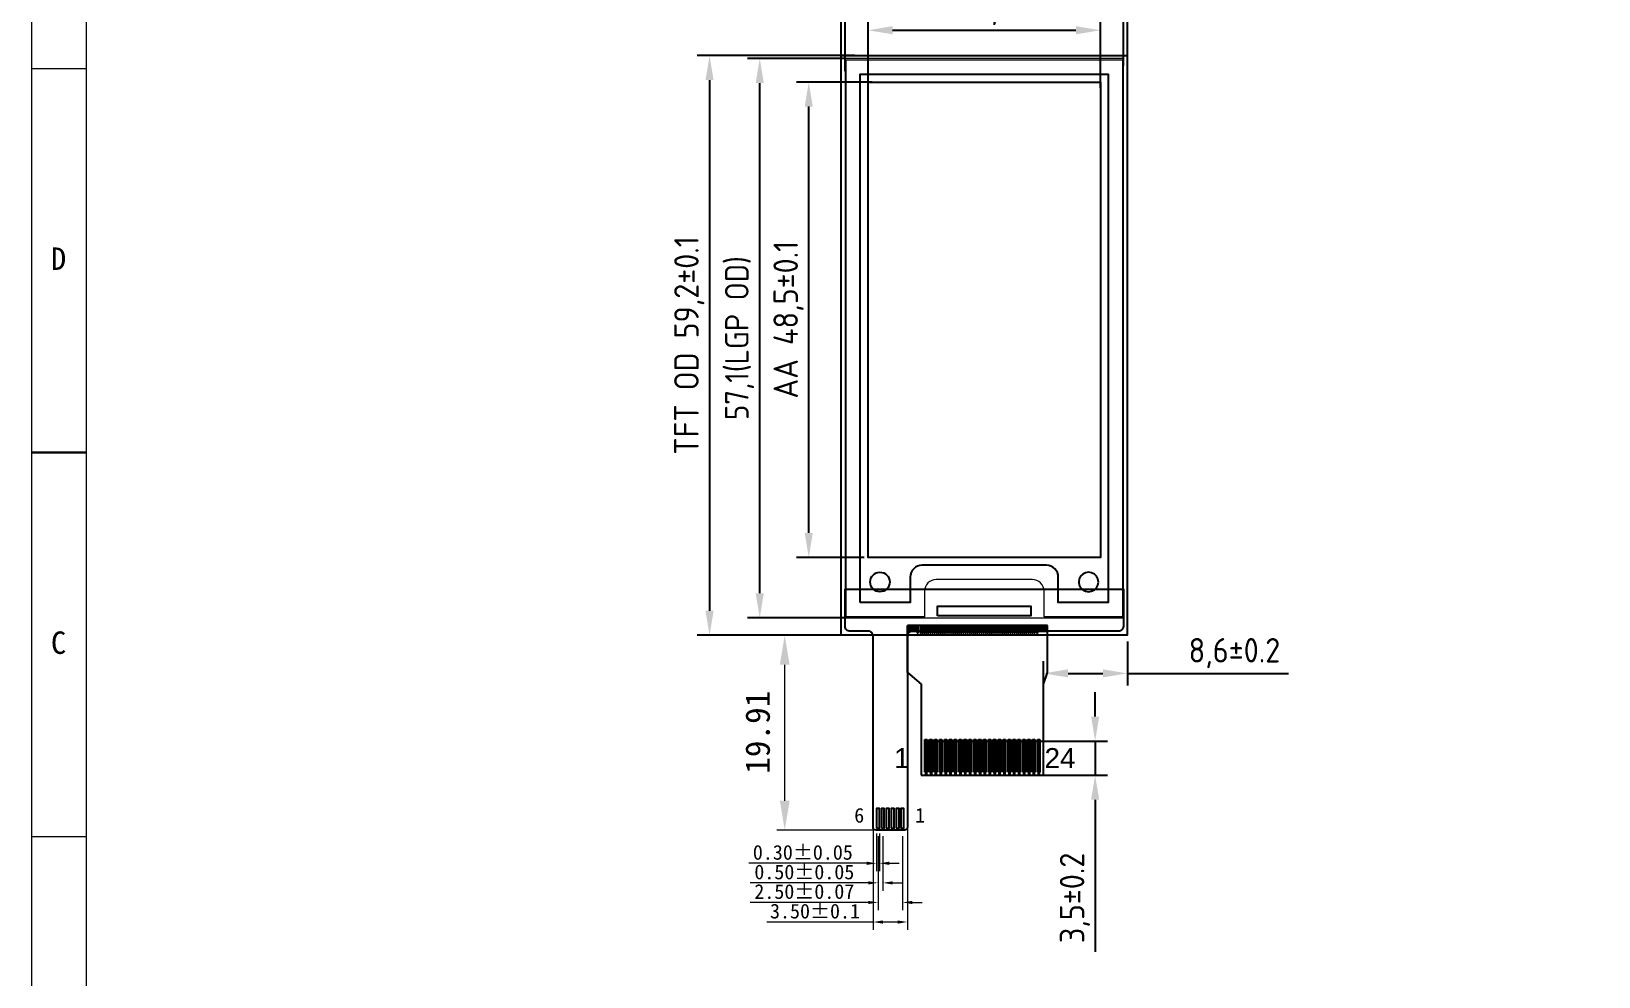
# Model space of a CAD drawing. Header units: millimetres. Extents: x 245 to 11675, y -5237 to 598.
# Drawn here: x 11342.1 to 11502.1, y -5172.5 to -5075.9 of the extents above; entities that cross this region are included whole.
import ezdxf
from ezdxf.enums import TextEntityAlignment as Align

# ---------------------------------------------------------------- set-up
doc = ezdxf.new("R2010")
doc.units = ezdxf.units.MM
doc.linetypes.add('DASHED', pattern=[4.7625, 3.175, -1.5875])
for name, color, linetype in [('DIM', 7, 'Continuous'), ('EPL', 6, 'Continuous'), ('FPC', 5, 'Continuous'), ('PS膜', 3, 'Continuous'), ('TFT', 7, 'Continuous'), ('标注', 4, 'Continuous')]:
    doc.layers.add(name, color=color, linetype=linetype)
doc.layers.add('LG', color=4, linetype='Continuous', lineweight=5)
doc.layers.add('Sundenal', color=4, linetype='Continuous', lineweight=20)
doc.styles.get("Standard").update_dxf_attribs({"font": 'isocp2.shx', "bigfont": 'extfont2.shx'})
doc.styles.add('STYLE1', font='arial.ttf')
doc.styles.add('宋体', font='')
doc.styles.get('宋体').set_extended_font_data('SimSun')
doc.dimstyles.new('ISO-25', dxfattribs={"dimtxt": 2.5, "dimasz": 2.5, "dimexe": 1.25, "dimexo": 0.625, "dimtad": 1, "dimdec": 1, "dimtxsty": 'Standard', "dimcen": 2.5, "dimadec": 0, "dimazin": 0, "dimtfac": 1, "dimtdec": 1, "dimtmove": 0, "dimatfit": 3, "dimfxl": 1, "dimarcsym": 0})
doc.dimstyles.new('Sundenal$0', dxfattribs={"dimtxt": 6, "dimasz": 3, "dimexe": 0.8, "dimexo": 0.8, "dimgap": 0.2, "dimtad": 1, "dimzin": 1, "dimdsep": 46, "dimtxsty": '宋体', "dimcen": 2.5, "dimadec": 0, "dimazin": 0, "dimtfac": 1, "dimtofl": 0, "dimtmove": 0, "dimatfit": 3, "dimfxl": 0.8, "dimtolj": 1, "dimlwd": 13, "dimlwe": 13, "dimarcsym": 0})

# ---------------------------------------------------------------- blocks, each defined once
blk = doc.blocks.new('sundenal')
at = {"layer": 'Sundenal', "color": 4, "lineweight": 30}
blk.add_line((-1122.21, 402.83), (-1141.39, 402.83), dxfattribs=at)
at = {"layer": 'Sundenal', "color": 4}
blk.add_lwpolyline([(-1141.39, 0), (0, 0), (0, 805.66), (-1141.39, 805.66)], close=True, dxfattribs=at)
at = {"layer": 'Sundenal', "ltscale": 0.2}
blk.add_lwpolyline([(-19.18, 786.48), (-1122.21, 786.48), (-1122.21, 19.18), (-19.18, 19.18)], close=True, dxfattribs=at)
at = {"layer": 'Sundenal', "color": 4}
for points in [[(-1141.39, 537.11), (-1122.21, 537.11)], [(-1141.39, 268.55), (-1122.21, 268.55)]]:
    blk.add_lwpolyline(points, dxfattribs=at)
at = {"layer": 'Sundenal', "color": 4, "style": '宋体'}
for s, p in [('D', (-1131.87, 470.59)), ('C', (-1131.87, 336.32))]:
    blk.add_text(s, height=7.85, dxfattribs=at).set_placement(p, align=Align.MIDDLE_CENTER)
blk = doc.blocks.new('*D4')
at = {"layer": 'Defpoints', "color": 0, "linetype": 'Continuous', "transparency": 16777216}
for p in [(11433.34, -5148.39), (11433.1, -5151.89), (11450.68, -5151.89)]:
    blk.add_point(p, dxfattribs=at)
at = {"layer": '标注', "color": 0, "linetype": 'Continuous', "lineweight": -2, "transparency": 16777216}
for p, q in [((11450.68, -5145.89), (11450.68, -5143.39)), ((11433.97, -5148.39), (11451.93, -5148.39)), ((11450.68, -5148.39), (11450.68, -5151.89)), ((11433.72, -5151.89), (11451.93, -5151.89)), ((11450.68, -5154.39), (11450.68, -5169.92))]:
    blk.add_line(p, q, dxfattribs=at)
at = {"layer": '标注', "color": 0, "linetype": 'Continuous', "transparency": 16777216}
for points in [[(11450.27, -5145.89), (11451.1, -5145.89), (11450.68, -5148.39)], [(11450.27, -5154.39), (11451.1, -5154.39), (11450.68, -5151.89)]]:
    blk.add_solid(points, dxfattribs=at)
at = {"layer": '标注', "color": 0, "linetype": 'Continuous', "transparency": 16777216, "insert": (11448.62, -5164.41), "char_height": 2.5, "attachment_point": 5, "rotation": 90}
blk.add_mtext('3,5%%P0.2', dxfattribs=at)
blk = doc.blocks.new('*D20')
at = {"layer": 'Defpoints', "color": 0, "linetype": 'Continuous', "transparency": 16777216}
for p in [(11451.22, -5075.8), (11427.51, -5082.47), (11451.22, -5082.29)]:
    blk.add_point(p, dxfattribs=at)
at = {"layer": '标注', "color": 0, "linetype": 'Continuous', "lineweight": -2, "transparency": 16777216}
for p, q in [((11427.51, -5081.85), (11427.51, -5074.55)), ((11451.22, -5081.66), (11451.22, -5074.55)), ((11430.01, -5075.8), (11448.72, -5075.8))]:
    blk.add_line(p, q, dxfattribs=at)
at = {"layer": '标注', "color": 0, "linetype": 'Continuous', "transparency": 16777216}
for points in [[(11430.01, -5075.38), (11430.01, -5076.21), (11427.51, -5075.8)], [(11448.72, -5075.38), (11448.72, -5076.21), (11451.22, -5075.8)]]:
    blk.add_solid(points, dxfattribs=at)
at = {"layer": '标注', "color": 0, "linetype": 'Continuous', "transparency": 16777216, "insert": (11439.37, -5073.73), "char_height": 2.5, "attachment_point": 5}
blk.add_mtext('AA 23,7%%P0.1', dxfattribs=at)
blk = doc.blocks.new('*D21')
at = {"layer": 'Defpoints', "color": 0, "linetype": 'Continuous', "transparency": 16777216}
for p in [(11453.97, -5066.05), (11424.77, -5079.44), (11453.97, -5079.27)]:
    blk.add_point(p, dxfattribs=at)
at = {"layer": '标注', "color": 0, "linetype": 'Continuous', "lineweight": -2, "transparency": 16777216}
for p, q in [((11424.77, -5078.81), (11424.77, -5064.8)), ((11427.27, -5066.05), (11451.47, -5066.05)), ((11453.97, -5078.64), (11453.97, -5064.8))]:
    blk.add_line(p, q, dxfattribs=at)
at = {"layer": '标注', "color": 0, "linetype": 'Continuous', "transparency": 16777216}
for points in [[(11427.27, -5065.63), (11427.27, -5066.47), (11424.77, -5066.05)], [(11451.47, -5065.63), (11451.47, -5066.47), (11453.97, -5066.05)]]:
    blk.add_solid(points, dxfattribs=at)
at = {"layer": '标注', "color": 0, "linetype": 'Continuous', "transparency": 16777216, "insert": (11439.37, -5063.98), "char_height": 2.5, "attachment_point": 5}
blk.add_mtext('TFT OD 29,2%%P0.1', dxfattribs=at)
blk = doc.blocks.new('*D22')
at = {"layer": 'Defpoints', "color": 0, "linetype": 'Continuous', "transparency": 16777216}
for p in [(11421.45, -5081.09), (11428.56, -5081.09), (11427.73, -5129.64)]:
    blk.add_point(p, dxfattribs=at)
at = {"layer": '标注', "color": 0, "linetype": 'Continuous', "lineweight": -2, "transparency": 16777216}
for p, q in [((11427.93, -5081.09), (11420.2, -5081.09)), ((11421.45, -5127.14), (11421.45, -5083.59)), ((11427.11, -5129.64), (11420.2, -5129.64))]:
    blk.add_line(p, q, dxfattribs=at)
at = {"layer": '标注', "color": 0, "linetype": 'Continuous', "transparency": 16777216}
for points in [[(11421.04, -5083.59), (11421.87, -5083.59), (11421.45, -5081.09)], [(11421.04, -5127.14), (11421.87, -5127.14), (11421.45, -5129.64)]]:
    blk.add_solid(points, dxfattribs=at)
at = {"layer": '标注', "color": 0, "linetype": 'Continuous', "transparency": 16777216, "insert": (11419.39, -5105.36), "char_height": 2.5, "attachment_point": 5, "rotation": 90}
blk.add_mtext('AA 48,5%%P0.1', dxfattribs=at)
blk = doc.blocks.new('*D23')
at = {"layer": 'Defpoints', "color": 0, "linetype": 'Continuous', "transparency": 16777216}
for p in [(11426.77, -5078.39), (11411.33, -5137.59), (11427.5, -5137.59)]:
    blk.add_point(p, dxfattribs=at)
at = {"layer": '标注', "color": 0, "linetype": 'Continuous', "lineweight": -2, "transparency": 16777216}
for p, q in [((11426.14, -5078.39), (11410.08, -5078.39)), ((11411.33, -5080.89), (11411.33, -5135.09)), ((11426.87, -5137.59), (11410.08, -5137.59))]:
    blk.add_line(p, q, dxfattribs=at)
at = {"layer": '标注', "color": 0, "linetype": 'Continuous', "transparency": 16777216}
for points in [[(11410.91, -5080.89), (11411.74, -5080.89), (11411.33, -5078.39)], [(11410.91, -5135.09), (11411.74, -5135.09), (11411.33, -5137.59)]]:
    blk.add_solid(points, dxfattribs=at)
at = {"layer": '标注', "color": 0, "linetype": 'Continuous', "transparency": 16777216, "insert": (11409.26, -5107.99), "char_height": 2.5, "attachment_point": 5, "rotation": 90}
blk.add_mtext('TFT OD 59,2%%P0.1', dxfattribs=at)
blk = doc.blocks.new('*D24')
at = {"layer": 'Defpoints', "color": 0, "linetype": 'Continuous', "transparency": 16777216}
for p in [(11453.97, -5137.59), (11453.97, -5141.48), (11445.42, -5145.95)]:
    blk.add_point(p, dxfattribs=at)
at = {"layer": '标注', "color": 0, "linetype": 'Continuous', "lineweight": -2, "transparency": 16777216}
for p, q in [((11453.97, -5138.21), (11453.97, -5142.73)), ((11445.42, -5145.32), (11445.42, -5140.23)), ((11447.92, -5141.48), (11451.47, -5141.48)), ((11453.97, -5141.48), (11470.42, -5141.48))]:
    blk.add_line(p, q, dxfattribs=at)
at = {"layer": '标注', "color": 0, "linetype": 'Continuous', "transparency": 16777216}
for points in [[(11447.92, -5141.06), (11447.92, -5141.89), (11445.42, -5141.48)], [(11451.47, -5141.06), (11451.47, -5141.89), (11453.97, -5141.48)]]:
    blk.add_solid(points, dxfattribs=at)
at = {"layer": '标注', "color": 0, "linetype": 'Continuous', "transparency": 16777216, "insert": (11464.9, -5139.41), "char_height": 2.5, "attachment_point": 5}
blk.add_mtext('8,6%%p0.2', dxfattribs=at)
blk = doc.blocks.new('*D7')
at = {"layer": 'Defpoints', "color": 0, "transparency": 16777216}
for p in [(11428.02, -5156.06), (11431.52, -5156.06), (11428.02, -5166.87)]:
    blk.add_point(p, dxfattribs=at)
at = {"layer": 'DIM', "color": 0, "lineweight": 13, "transparency": 16777216}
for p, q in [((11428.02, -5156.86), (11428.02, -5167.67)), ((11431.52, -5156.86), (11431.52, -5167.67))]:
    blk.add_line(p, q, dxfattribs=at)
at = {"layer": 'DIM', "color": 0, "lineweight": 18, "transparency": 16777216}
for p, q in [((11428.02, -5166.87), (11417.16, -5166.87)), ((11430.52, -5166.87), (11429.02, -5166.87))]:
    blk.add_line(p, q, dxfattribs=at)
at = {"layer": 'DIM', "color": 0, "transparency": 16777216}
for points in [[(11429.02, -5166.71), (11429.02, -5167.04), (11428.02, -5166.87)], [(11430.52, -5166.71), (11430.52, -5167.04), (11431.52, -5166.87)]]:
    blk.add_solid(points, dxfattribs=at)
at = {"layer": 'DIM', "color": 0, "lineweight": 30, "transparency": 16777216, "insert": (11422.09, -5165.77), "char_height": 1.5, "attachment_point": 5, "style": '宋体'}
blk.add_mtext('\\A1;3.50±0.1', dxfattribs=at)
blk = doc.blocks.new('*D8')
at = {"layer": 'Defpoints', "color": 0, "transparency": 16777216}
for p in [(11428.52, -5157.29), (11431.02, -5157.29), (11428.52, -5164.87)]:
    blk.add_point(p, dxfattribs=at)
at = {"layer": 'DIM', "color": 0, "lineweight": 13, "transparency": 16777216}
for p, q in [((11428.52, -5158.09), (11428.52, -5165.67)), ((11431.02, -5158.09), (11431.02, -5165.67))]:
    blk.add_line(p, q, dxfattribs=at)
at = {"layer": 'DIM', "color": 0, "lineweight": 18, "transparency": 16777216}
for p, q in [((11427.52, -5164.87), (11415.48, -5164.87)), ((11432.02, -5164.87), (11433.02, -5164.87))]:
    blk.add_line(p, q, dxfattribs=at)
at = {"layer": 'DIM', "color": 0, "transparency": 16777216}
for points in [[(11427.52, -5164.71), (11427.52, -5165.04), (11428.52, -5164.87)], [(11432.02, -5164.71), (11432.02, -5165.04), (11431.02, -5164.87)]]:
    blk.add_solid(points, dxfattribs=at)
at = {"layer": 'DIM', "color": 0, "lineweight": 30, "transparency": 16777216, "insert": (11421, -5163.77), "char_height": 1.5, "attachment_point": 5, "style": '宋体'}
blk.add_mtext('\\A1;2.50±0.07', dxfattribs=at)
blk = doc.blocks.new('*D9')
at = {"layer": 'Defpoints', "color": 0, "transparency": 16777216}
for p in [(11428.52, -5157.29), (11429.02, -5157.29), (11428.52, -5162.87)]:
    blk.add_point(p, dxfattribs=at)
at = {"layer": 'DIM', "color": 0, "lineweight": 13, "transparency": 16777216}
for p, q in [((11428.52, -5158.09), (11428.52, -5163.67)), ((11429.02, -5158.09), (11429.02, -5163.67))]:
    blk.add_line(p, q, dxfattribs=at)
at = {"layer": 'DIM', "color": 0, "lineweight": 18, "transparency": 16777216}
for p, q in [((11427.52, -5162.87), (11415.48, -5162.87)), ((11430.02, -5162.87), (11431.02, -5162.87))]:
    blk.add_line(p, q, dxfattribs=at)
at = {"layer": 'DIM', "color": 0, "transparency": 16777216}
for points in [[(11427.52, -5162.71), (11427.52, -5163.04), (11428.52, -5162.87)], [(11430.02, -5162.71), (11430.02, -5163.04), (11429.02, -5162.87)]]:
    blk.add_solid(points, dxfattribs=at)
at = {"layer": 'DIM', "color": 0, "lineweight": 30, "transparency": 16777216, "insert": (11421, -5161.77), "char_height": 1.5, "attachment_point": 5, "style": '宋体'}
blk.add_mtext('\\A1;0.50±0.05', dxfattribs=at)
blk = doc.blocks.new('*D10')
at = {"layer": 'Defpoints', "color": 0, "transparency": 16777216}
for p in [(11428.37, -5157.04), (11428.67, -5157.04), (11428.37, -5160.87)]:
    blk.add_point(p, dxfattribs=at)
at = {"layer": 'DIM', "color": 0, "lineweight": 13, "transparency": 16777216}
for p, q in [((11428.37, -5157.84), (11428.37, -5161.67)), ((11428.67, -5157.84), (11428.67, -5161.67))]:
    blk.add_line(p, q, dxfattribs=at)
at = {"layer": 'DIM', "color": 0, "lineweight": 18, "transparency": 16777216}
for p, q in [((11427.37, -5160.87), (11415.33, -5160.87)), ((11429.67, -5160.87), (11430.67, -5160.87))]:
    blk.add_line(p, q, dxfattribs=at)
at = {"layer": 'DIM', "color": 0, "transparency": 16777216}
for points in [[(11427.37, -5160.71), (11427.37, -5161.04), (11428.37, -5160.87)], [(11429.67, -5160.71), (11429.67, -5161.04), (11428.67, -5160.87)]]:
    blk.add_solid(points, dxfattribs=at)
at = {"layer": 'DIM', "color": 0, "lineweight": 30, "transparency": 16777216, "insert": (11420.85, -5159.77), "char_height": 1.5, "attachment_point": 5, "style": '宋体'}
blk.add_mtext('\\A1;0.30±0.05', dxfattribs=at)
blk = doc.blocks.new('*D11')
at = {"layer": 'Defpoints', "color": 0, "transparency": 16777216}
for p in [(11419, -5137.59), (11428.01, -5137.59), (11429.77, -5157.49)]:
    blk.add_point(p, dxfattribs=at)
at = {"layer": 'DIM', "color": 0, "lineweight": 13, "transparency": 16777216}
for p, q in [((11427.21, -5137.59), (11418.2, -5137.59)), ((11419, -5154.49), (11419, -5140.59)), ((11428.97, -5157.49), (11418.2, -5157.49))]:
    blk.add_line(p, q, dxfattribs=at)
at = {"layer": 'DIM', "color": 0, "transparency": 16777216}
for points in [[(11418.5, -5140.59), (11419.5, -5140.59), (11419, -5137.59)], [(11418.5, -5154.49), (11419.5, -5154.49), (11419, -5157.49)]]:
    blk.add_solid(points, dxfattribs=at)
at = {"layer": 'DIM', "color": 0, "lineweight": 30, "transparency": 16777216, "insert": (11416.25, -5147.49), "char_height": 2.5, "attachment_point": 5, "rotation": 90, "style": '宋体'}
blk.add_mtext('\\A1;19.91', dxfattribs=at)
blk = doc.blocks.new('*D12')
at = {"layer": 'Defpoints', "color": 0, "transparency": 16777216}
for p in [(11453.56, -5070.66), (11453.56, -5080.05), (11425.16, -5080.6)]:
    blk.add_point(p, dxfattribs=at)
at = {"layer": 'DIM', "color": 0, "lineweight": -2, "transparency": 16777216}
for p, q in [((11425.16, -5079.98), (11425.16, -5067.66)), ((11453.56, -5079.42), (11453.56, -5067.66)), ((11427.66, -5070.66), (11451.06, -5070.66))]:
    blk.add_line(p, q, dxfattribs=at)
at = {"layer": 'DIM', "color": 0, "transparency": 16777216}
for points in [[(11427.66, -5070.24), (11427.66, -5071.08), (11425.16, -5070.66)], [(11451.06, -5070.24), (11451.06, -5071.08), (11453.56, -5070.66)]]:
    blk.add_solid(points, dxfattribs=at)
at = {"layer": 'DIM', "color": 0, "lineweight": 15, "transparency": 16777216, "insert": (11439.36, -5068.59), "char_height": 4, "attachment_point": 5}
blk.add_mtext('{\\H0.6x;28,4(LGP OD)}', dxfattribs=at)
blk = doc.blocks.new('*D13')
at = {"layer": 'Defpoints', "color": 0, "transparency": 16777216}
for p in [(11416.45, -5078.69), (11425.79, -5078.69), (11426.42, -5135.79)]:
    blk.add_point(p, dxfattribs=at)
at = {"layer": 'DIM', "color": 0, "lineweight": -2, "transparency": 16777216}
for p, q in [((11425.17, -5078.69), (11415.2, -5078.69)), ((11416.45, -5133.29), (11416.45, -5081.19)), ((11425.79, -5135.79), (11415.2, -5135.79))]:
    blk.add_line(p, q, dxfattribs=at)
at = {"layer": 'DIM', "color": 0, "transparency": 16777216}
for points in [[(11416.03, -5081.19), (11416.87, -5081.19), (11416.45, -5078.69)], [(11416.03, -5133.29), (11416.87, -5133.29), (11416.45, -5135.79)]]:
    blk.add_solid(points, dxfattribs=at)
at = {"layer": 'DIM', "color": 0, "lineweight": 15, "transparency": 16777216, "insert": (11414.39, -5107.24), "char_height": 4, "attachment_point": 5, "rotation": 90}
blk.add_mtext('{\\H0.6x;57,1(LGP OD)}', dxfattribs=at)
blk = doc.blocks.new('PFC pin')
at = {"linetype": 'DASHED', "ltscale": 5}
blk.add_hatch(color=4, dxfattribs=at).paths.add_polyline_path([(0, 0), (0, 0.8), (0.116, 0.8), (0.116, 0)])
at = {"color": 4, "linetype": 'DASHED', "ltscale": 5}
blk.add_lwpolyline([(0, 0), (0.116, 0), (0.116, 0.8), (0, 0.8)], close=True, dxfattribs=at)
blk = doc.blocks.new('FPC')
at = {"linetype": 'DASHED', "ltscale": 5}
for points in [[(-1.2, 0.583), (-1.2, 0.467), (-0.3, 0.467), (-0.3, 0.333), (-1.2, 0.333), (-1.2, 0.217), (-0.3, 0.217), (-0.3, 0), (-0.184, 0), (-0.184, 0.8), (-0.3, 0.8), (-0.3, 0.583)], [(11.9, 0.8), (11.9, 0), (12.016, 0), (12.016, 0.217), (12.916, 0.217), (12.916, 0.333), (12.016, 0.333), (12.016, 0.467), (12.916, 0.467), (12.916, 0.583), (12.016, 0.583), (12.016, 0.8)]]:
    blk.add_hatch(color=3, dxfattribs=at).paths.add_polyline_path(points)
at = {"color": 3, "linetype": 'DASHED', "ltscale": 5}
for points in [[(-0.3, 0.217), (-0.3, 0), (-0.184, 0), (-0.184, 0.8), (-0.3, 0.8), (-0.3, 0.583), (-1.2, 0.583), (-1.2, 0.467), (-0.3, 0.467), (-0.3, 0.333), (-1.2, 0.333), (-1.2, 0.217)], [(12.016, 0.583), (12.016, 0.8), (11.9, 0.8), (11.9, 0), (12.016, 0), (12.016, 0.217), (12.916, 0.217), (12.916, 0.333), (12.016, 0.333), (12.016, 0.467), (12.916, 0.467), (12.916, 0.583)]]:
    blk.add_lwpolyline(points, close=True, dxfattribs=at)
at = {"linetype": 'DASHED', "ltscale": 5}
for p in [(0, 0), (0.2, 0), (0.4, 0), (0.6, 0), (0.8, 0), (1, 0), (1.2, 0), (1.4, 0), (1.6, 0), (1.8, 0), (2, 0), (2.2, 0), (2.4, 0), (2.6, 0), (2.8, 0), (3, 0), (3.2, 0), (3.4, 0), (3.6, 0), (3.8, 0), (4, 0), (4.2, 0), (4.4, 0), (4.6, 0), (4.8, 0), (5, 0), (5.2, 0), (5.4, 0), (5.6, 0), (5.8, 0), (6, 0), (6.2, 0), (6.4, 0), (6.6, 0), (6.8, 0), (7, 0), (7.2, 0), (7.4, 0), (7.6, 0), (7.8, 0), (8, 0), (8.2, 0), (8.4, 0), (8.6, 0), (8.8, 0), (9, 0), (9.2, 0), (9.4, 0), (9.6, 0), (9.8, 0), (10, 0), (10.2, 0), (10.4, 0), (10.6, 0), (10.8, 0), (11, 0), (11.2, 0), (11.4, 0), (11.6, 0)]:
    blk.add_blockref('PFC pin', p, dxfattribs=at)

msp = doc.modelspace()

# ---------------------------------------------------------------- hatches: boundary and pattern name
at = {"layer": 'FPC'}
h = msp.add_hatch(dxfattribs=at)
h.set_pattern_fill('ANSI31', color=256, style=0)
h.set_pattern_definition([(45, (10887.92651, -4825.40724), (-0.088388348, 0.088388348), [])])
h.paths.add_polyline_path([(11433.366, -5151.556), (11433.366, -5151.756), (11433.466, -5151.756), (11433.466, -5151.556), (11433.541, -5151.556), (11433.541, -5148.226), (11433.291, -5148.226), (11433.291, -5151.556)])
h = msp.add_hatch(dxfattribs=at)
h.set_pattern_fill('ANSI31', color=256, style=0)
h.set_pattern_definition([(45, (10888.42651, -4825.40724), (-0.088388348, 0.088388348), [])])
h.paths.add_polyline_path([(11433.866, -5151.556), (11433.866, -5151.756), (11433.966, -5151.756), (11433.966, -5151.556), (11434.041, -5151.556), (11434.041, -5148.226), (11433.791, -5148.226), (11433.791, -5151.556)])
h = msp.add_hatch(dxfattribs=at)
h.set_pattern_fill('ANSI31', color=256, style=0)
h.set_pattern_definition([(45, (10888.92651, -4825.40724), (-0.088388348, 0.088388348), [])])
h.paths.add_polyline_path([(11434.366, -5151.556), (11434.366, -5151.756), (11434.466, -5151.756), (11434.466, -5151.556), (11434.541, -5151.556), (11434.541, -5148.226), (11434.291, -5148.226), (11434.291, -5151.556)])
h = msp.add_hatch(dxfattribs=at)
h.set_pattern_fill('ANSI31', color=256, style=0)
h.set_pattern_definition([(45, (10889.42651, -4825.40724), (-0.088388348, 0.088388348), [])])
h.paths.add_polyline_path([(11434.866, -5151.556), (11434.866, -5151.756), (11434.966, -5151.756), (11434.966, -5151.556), (11435.041, -5151.556), (11435.041, -5148.226), (11434.791, -5148.226), (11434.791, -5151.556)])
h = msp.add_hatch(dxfattribs=at)
h.set_pattern_fill('ANSI31', color=256, style=0)
h.set_pattern_definition([(45, (10889.92651, -4825.40724), (-0.088388348, 0.088388348), [])])
h.paths.add_polyline_path([(11435.366, -5151.556), (11435.366, -5151.756), (11435.466, -5151.756), (11435.466, -5151.556), (11435.541, -5151.556), (11435.541, -5148.226), (11435.291, -5148.226), (11435.291, -5151.556)])
h = msp.add_hatch(dxfattribs=at)
h.set_pattern_fill('ANSI31', color=256, style=0)
h.set_pattern_definition([(45, (10890.42651, -4825.40724), (-0.088388348, 0.088388348), [])])
h.paths.add_polyline_path([(11435.866, -5151.556), (11435.866, -5151.756), (11435.966, -5151.756), (11435.966, -5151.556), (11436.041, -5151.556), (11436.041, -5148.226), (11435.791, -5148.226), (11435.791, -5151.556)])
h = msp.add_hatch(dxfattribs=at)
h.set_pattern_fill('ANSI31', color=256, style=0)
h.set_pattern_definition([(45, (10890.92651, -4825.40724), (-0.088388348, 0.088388348), [])])
h.paths.add_polyline_path([(11436.366, -5151.556), (11436.366, -5151.756), (11436.466, -5151.756), (11436.466, -5151.556), (11436.541, -5151.556), (11436.541, -5148.226), (11436.291, -5148.226), (11436.291, -5151.556)])
h = msp.add_hatch(dxfattribs=at)
h.set_pattern_fill('ANSI31', color=256, style=0)
h.set_pattern_definition([(45, (10891.42651, -4825.40724), (-0.088388348, 0.088388348), [])])
h.paths.add_polyline_path([(11436.866, -5151.556), (11436.866, -5151.756), (11436.966, -5151.756), (11436.966, -5151.556), (11437.041, -5151.556), (11437.041, -5148.226), (11436.791, -5148.226), (11436.791, -5151.556)])
h = msp.add_hatch(dxfattribs=at)
h.set_pattern_fill('ANSI31', color=256, style=0)
h.set_pattern_definition([(45, (10891.92651, -4825.40724), (-0.088388348, 0.088388348), [])])
h.paths.add_polyline_path([(11437.366, -5151.556), (11437.366, -5151.756), (11437.466, -5151.756), (11437.466, -5151.556), (11437.541, -5151.556), (11437.541, -5148.226), (11437.291, -5148.226), (11437.291, -5151.556)])
h = msp.add_hatch(dxfattribs=at)
h.set_pattern_fill('ANSI31', color=256, style=0)
h.set_pattern_definition([(45, (10892.42651, -4825.40724), (-0.088388348, 0.088388348), [])])
h.paths.add_polyline_path([(11437.866, -5151.556), (11437.866, -5151.756), (11437.966, -5151.756), (11437.966, -5151.556), (11438.041, -5151.556), (11438.041, -5148.226), (11437.791, -5148.226), (11437.791, -5151.556)])
h = msp.add_hatch(dxfattribs=at)
h.set_pattern_fill('ANSI31', color=256, style=0)
h.set_pattern_definition([(45, (10892.92651, -4825.40724), (-0.088388348, 0.088388348), [])])
h.paths.add_polyline_path([(11438.366, -5151.556), (11438.366, -5151.756), (11438.466, -5151.756), (11438.466, -5151.556), (11438.541, -5151.556), (11438.541, -5148.226), (11438.291, -5148.226), (11438.291, -5151.556)])
h = msp.add_hatch(dxfattribs=at)
h.set_pattern_fill('ANSI31', color=256, style=0)
h.set_pattern_definition([(45, (10893.42651, -4825.40724), (-0.088388348, 0.088388348), [])])
h.paths.add_polyline_path([(11438.866, -5151.556), (11438.866, -5151.756), (11438.966, -5151.756), (11438.966, -5151.556), (11439.041, -5151.556), (11439.041, -5148.226), (11438.791, -5148.226), (11438.791, -5151.556)])
h = msp.add_hatch(dxfattribs=at)
h.set_pattern_fill('ANSI31', color=256, style=0)
h.set_pattern_definition([(45, (10893.92651, -4825.40724), (-0.088388348, 0.088388348), [])])
h.paths.add_polyline_path([(11439.366, -5151.556), (11439.366, -5151.756), (11439.466, -5151.756), (11439.466, -5151.556), (11439.541, -5151.556), (11439.541, -5148.226), (11439.291, -5148.226), (11439.291, -5151.556)])
h = msp.add_hatch(dxfattribs=at)
h.set_pattern_fill('ANSI31', color=256, style=0)
h.set_pattern_definition([(45, (10894.42651, -4825.40724), (-0.088388348, 0.088388348), [])])
h.paths.add_polyline_path([(11439.866, -5151.556), (11439.866, -5151.756), (11439.966, -5151.756), (11439.966, -5151.556), (11440.041, -5151.556), (11440.041, -5148.226), (11439.791, -5148.226), (11439.791, -5151.556)])
h = msp.add_hatch(dxfattribs=at)
h.set_pattern_fill('ANSI31', color=256, style=0)
h.set_pattern_definition([(45, (10894.92651, -4825.40724), (-0.088388348, 0.088388348), [])])
h.paths.add_polyline_path([(11440.366, -5151.556), (11440.366, -5151.756), (11440.466, -5151.756), (11440.466, -5151.556), (11440.541, -5151.556), (11440.541, -5148.226), (11440.291, -5148.226), (11440.291, -5151.556)])
h = msp.add_hatch(dxfattribs=at)
h.set_pattern_fill('ANSI31', color=256, style=0)
h.set_pattern_definition([(45, (10895.42651, -4825.40724), (-0.088388348, 0.088388348), [])])
h.paths.add_polyline_path([(11440.866, -5151.556), (11440.866, -5151.756), (11440.966, -5151.756), (11440.966, -5151.556), (11441.041, -5151.556), (11441.041, -5148.226), (11440.791, -5148.226), (11440.791, -5151.556)])
h = msp.add_hatch(dxfattribs=at)
h.set_pattern_fill('ANSI31', color=256, style=0)
h.set_pattern_definition([(45, (10895.92651, -4825.40724), (-0.088388348, 0.088388348), [])])
h.paths.add_polyline_path([(11441.366, -5151.556), (11441.366, -5151.756), (11441.466, -5151.756), (11441.466, -5151.556), (11441.541, -5151.556), (11441.541, -5148.226), (11441.291, -5148.226), (11441.291, -5151.556)])
h = msp.add_hatch(dxfattribs=at)
h.set_pattern_fill('ANSI31', color=256, style=0)
h.set_pattern_definition([(45, (10896.42651, -4825.40724), (-0.088388348, 0.088388348), [])])
h.paths.add_polyline_path([(11441.866, -5151.556), (11441.866, -5151.756), (11441.966, -5151.756), (11441.966, -5151.556), (11442.041, -5151.556), (11442.041, -5148.226), (11441.791, -5148.226), (11441.791, -5151.556)])
h = msp.add_hatch(dxfattribs=at)
h.set_pattern_fill('ANSI31', color=256, style=0)
h.set_pattern_definition([(45, (10896.92651, -4825.40724), (-0.088388348, 0.088388348), [])])
h.paths.add_polyline_path([(11442.366, -5151.556), (11442.366, -5151.756), (11442.466, -5151.756), (11442.466, -5151.556), (11442.541, -5151.556), (11442.541, -5148.226), (11442.291, -5148.226), (11442.291, -5151.556)])
h = msp.add_hatch(dxfattribs=at)
h.set_pattern_fill('ANSI31', color=256, style=0)
h.set_pattern_definition([(45, (10897.42651, -4825.40724), (-0.088388348, 0.088388348), [])])
h.paths.add_polyline_path([(11442.866, -5151.556), (11442.866, -5151.756), (11442.966, -5151.756), (11442.966, -5151.556), (11443.041, -5151.556), (11443.041, -5148.226), (11442.791, -5148.226), (11442.791, -5151.556)])
h = msp.add_hatch(dxfattribs=at)
h.set_pattern_fill('ANSI31', color=256, style=0)
h.set_pattern_definition([(45, (10897.92651, -4825.40724), (-0.088388348, 0.088388348), [])])
h.paths.add_polyline_path([(11443.366, -5151.556), (11443.366, -5151.756), (11443.466, -5151.756), (11443.466, -5151.556), (11443.541, -5151.556), (11443.541, -5148.226), (11443.291, -5148.226), (11443.291, -5151.556)])
h = msp.add_hatch(dxfattribs=at)
h.set_pattern_fill('ANSI31', color=256, style=0)
h.set_pattern_definition([(45, (10898.42651, -4825.40724), (-0.088388348, 0.088388348), [])])
h.paths.add_polyline_path([(11443.866, -5151.556), (11443.866, -5151.756), (11443.966, -5151.756), (11443.966, -5151.556), (11444.041, -5151.556), (11444.041, -5148.226), (11443.791, -5148.226), (11443.791, -5151.556)])
h = msp.add_hatch(dxfattribs=at)
h.set_pattern_fill('ANSI31', color=256, style=0)
h.set_pattern_definition([(45, (10898.92651, -4825.40724), (-0.088388348, 0.088388348), [])])
h.paths.add_polyline_path([(11444.366, -5151.556), (11444.366, -5151.756), (11444.466, -5151.756), (11444.466, -5151.556), (11444.541, -5151.556), (11444.541, -5148.226), (11444.291, -5148.226), (11444.291, -5151.556)])
h = msp.add_hatch(dxfattribs=at)
h.set_pattern_fill('ANSI31', color=256, style=0)
h.set_pattern_definition([(45, (10899.42651, -4825.40724), (-0.088388348, 0.088388348), [])])
h.paths.add_polyline_path([(11444.866, -5151.556), (11444.866, -5151.756), (11444.966, -5151.756), (11444.966, -5151.556), (11445.041, -5151.556), (11445.041, -5148.226), (11444.791, -5148.226), (11444.791, -5151.556)])

# ---------------------------------------------------------------- linework, layer by layer
msp.add_line((11432.216, -5137.076), (11432.216, -5137.076))
msp.add_lwpolyline([(11434.604, -5135.584), (11434.604, -5134.599), (11444.125, -5134.599), (11444.125, -5135.584), (11434.604, -5135.584)], close=True)
at = {"layer": 'EPL', "linetype": 'Continuous'}
msp.add_lwpolyline([(11426.715, -5134.237), (11426.715, -5080.284), (11452.015, -5080.284), (11452.015, -5134.237), (11446.915, -5134.237), (11446.915, -5131.635, 0.4142136), (11445.715, -5130.435), (11433.015, -5130.435, 0.4142136), (11431.815, -5131.635), (11431.815, -5134.237), (11426.715, -5134.237)], format="xyb", close=True, dxfattribs=at)
msp.add_lwpolyline([(11451.012, -5132.147), (11450.963, -5131.838), (11450.821, -5131.559), (11450.6, -5131.338), (11450.321, -5131.195), (11450.012, -5131.147), (11449.703, -5131.195), (11449.425, -5131.338), (11449.203, -5131.559), (11449.061, -5131.838), (11449.012, -5132.147), (11449.061, -5132.456), (11449.203, -5132.734), (11449.425, -5132.956), (11449.703, -5133.098), (11450.012, -5133.147), (11450.321, -5133.098), (11450.6, -5132.956), (11450.821, -5132.734), (11450.963, -5132.456), (11451.012, -5132.147)], close=True, dxfattribs=at)
msp.add_circle((11428.718, -5132.147), 1, dxfattribs=at)
at = {"layer": 'FPC'}
for p, q in [((11431.536, -5141.386), (11431.536, -5136.586)), ((11445.836, -5136.586), (11431.536, -5136.586)), ((11445.836, -5141.386), (11445.836, -5136.586)), ((11453.966, -5137.586), (11453.966, -5137.586)), ((11431.536, -5141.386), (11432.916, -5142.586)), ((11432.916, -5142.586), (11432.916, -5151.886)), ((11445.416, -5142.586), (11445.836, -5141.386)), ((11445.416, -5151.886), (11445.416, -5142.586)), ((11433.291, -5148.226), (11433.541, -5148.226)), ((11433.291, -5151.556), (11433.291, -5148.226)), ((11433.541, -5148.226), (11433.541, -5151.556)), ((11433.791, -5148.226), (11434.041, -5148.226)), ((11433.791, -5151.556), (11433.791, -5148.226)), ((11434.041, -5148.226), (11434.041, -5151.556)), ((11434.291, -5148.226), (11434.541, -5148.226)), ((11434.291, -5151.556), (11434.291, -5148.226)), ((11434.541, -5148.226), (11434.541, -5151.556)), ((11434.791, -5148.226), (11435.041, -5148.226)), ((11434.791, -5151.556), (11434.791, -5148.226)), ((11435.041, -5148.226), (11435.041, -5151.556)), ((11435.291, -5148.226), (11435.541, -5148.226)), ((11435.291, -5151.556), (11435.291, -5148.226)), ((11435.541, -5148.226), (11435.541, -5151.556)), ((11435.791, -5148.226), (11436.041, -5148.226)), ((11435.791, -5151.556), (11435.791, -5148.226)), ((11436.041, -5148.226), (11436.041, -5151.556)), ((11436.291, -5148.226), (11436.541, -5148.226)), ((11436.291, -5151.556), (11436.291, -5148.226)), ((11436.541, -5148.226), (11436.541, -5151.556)), ((11436.791, -5148.226), (11437.041, -5148.226)), ((11436.791, -5151.556), (11436.791, -5148.226)), ((11437.041, -5148.226), (11437.041, -5151.556)), ((11437.291, -5148.226), (11437.541, -5148.226)), ((11437.291, -5151.556), (11437.291, -5148.226)), ((11437.541, -5148.226), (11437.541, -5151.556)), ((11437.791, -5148.226), (11438.041, -5148.226)), ((11437.791, -5151.556), (11437.791, -5148.226)), ((11438.041, -5148.226), (11438.041, -5151.556)), ((11438.291, -5148.226), (11438.541, -5148.226)), ((11438.291, -5151.556), (11438.291, -5148.226)), ((11438.541, -5148.226), (11438.541, -5151.556)), ((11438.791, -5148.226), (11439.041, -5148.226)), ((11438.791, -5151.556), (11438.791, -5148.226)), ((11439.041, -5148.226), (11439.041, -5151.556)), ((11439.291, -5148.226), (11439.541, -5148.226)), ((11439.291, -5151.556), (11439.291, -5148.226)), ((11439.541, -5148.226), (11439.541, -5151.556)), ((11439.791, -5148.226), (11440.041, -5148.226)), ((11439.791, -5151.556), (11439.791, -5148.226)), ((11440.041, -5148.226), (11440.041, -5151.556)), ((11440.291, -5148.226), (11440.541, -5148.226)), ((11440.291, -5151.556), (11440.291, -5148.226)), ((11440.541, -5148.226), (11440.541, -5151.556)), ((11440.791, -5148.226), (11441.041, -5148.226)), ((11440.791, -5151.556), (11440.791, -5148.226)), ((11441.041, -5148.226), (11441.041, -5151.556)), ((11441.291, -5148.226), (11441.541, -5148.226)), ((11441.291, -5151.556), (11441.291, -5148.226)), ((11441.541, -5148.226), (11441.541, -5151.556)), ((11441.791, -5148.226), (11442.041, -5148.226)), ((11441.791, -5151.556), (11441.791, -5148.226)), ((11442.041, -5148.226), (11442.041, -5151.556)), ((11442.291, -5148.226), (11442.541, -5148.226)), ((11442.291, -5151.556), (11442.291, -5148.226)), ((11442.541, -5148.226), (11442.541, -5151.556)), ((11442.791, -5148.226), (11443.041, -5148.226)), ((11442.791, -5151.556), (11442.791, -5148.226)), ((11443.041, -5148.226), (11443.041, -5151.556)), ((11443.291, -5148.226), (11443.541, -5148.226)), ((11443.291, -5151.556), (11443.291, -5148.226)), ((11443.541, -5148.226), (11443.541, -5151.556)), ((11443.791, -5148.226), (11444.041, -5148.226)), ((11443.791, -5151.556), (11443.791, -5148.226)), ((11444.041, -5148.226), (11444.041, -5151.556)), ((11444.291, -5148.226), (11444.541, -5148.226)), ((11444.291, -5151.556), (11444.291, -5148.226)), ((11444.541, -5148.226), (11444.541, -5151.556)), ((11444.791, -5148.226), (11445.041, -5148.226)), ((11444.791, -5151.556), (11444.791, -5148.226)), ((11445.041, -5148.226), (11445.041, -5151.556)), ((11432.916, -5151.886), (11445.416, -5151.886)), ((11433.366, -5151.556), (11433.291, -5151.556)), ((11433.366, -5151.556), (11433.366, -5151.756)), ((11433.466, -5151.756), (11433.366, -5151.756)), ((11433.541, -5151.556), (11433.466, -5151.556)), ((11433.466, -5151.556), (11433.466, -5151.756)), ((11433.866, -5151.556), (11433.791, -5151.556)), ((11433.866, -5151.556), (11433.866, -5151.756)), ((11433.966, -5151.756), (11433.866, -5151.756)), ((11434.041, -5151.556), (11433.966, -5151.556)), ((11433.966, -5151.556), (11433.966, -5151.756)), ((11434.366, -5151.556), (11434.291, -5151.556)), ((11434.366, -5151.556), (11434.366, -5151.756)), ((11434.466, -5151.756), (11434.366, -5151.756)), ((11434.541, -5151.556), (11434.466, -5151.556)), ((11434.466, -5151.556), (11434.466, -5151.756)), ((11434.866, -5151.556), (11434.791, -5151.556)), ((11434.866, -5151.556), (11434.866, -5151.756)), ((11434.966, -5151.756), (11434.866, -5151.756)), ((11435.041, -5151.556), (11434.966, -5151.556)), ((11434.966, -5151.556), (11434.966, -5151.756)), ((11435.366, -5151.556), (11435.291, -5151.556)), ((11435.366, -5151.556), (11435.366, -5151.756)), ((11435.466, -5151.756), (11435.366, -5151.756)), ((11435.541, -5151.556), (11435.466, -5151.556)), ((11435.466, -5151.556), (11435.466, -5151.756)), ((11435.866, -5151.556), (11435.791, -5151.556)), ((11435.866, -5151.556), (11435.866, -5151.756)), ((11435.966, -5151.756), (11435.866, -5151.756)), ((11436.041, -5151.556), (11435.966, -5151.556)), ((11435.966, -5151.556), (11435.966, -5151.756)), ((11436.366, -5151.556), (11436.291, -5151.556)), ((11436.366, -5151.556), (11436.366, -5151.756)), ((11436.466, -5151.756), (11436.366, -5151.756)), ((11436.541, -5151.556), (11436.466, -5151.556)), ((11436.466, -5151.556), (11436.466, -5151.756)), ((11436.866, -5151.556), (11436.791, -5151.556)), ((11436.866, -5151.556), (11436.866, -5151.756)), ((11436.966, -5151.756), (11436.866, -5151.756)), ((11437.041, -5151.556), (11436.966, -5151.556)), ((11436.966, -5151.556), (11436.966, -5151.756)), ((11437.366, -5151.556), (11437.291, -5151.556)), ((11437.366, -5151.556), (11437.366, -5151.756)), ((11437.466, -5151.756), (11437.366, -5151.756)), ((11437.541, -5151.556), (11437.466, -5151.556)), ((11437.466, -5151.556), (11437.466, -5151.756)), ((11437.866, -5151.556), (11437.791, -5151.556)), ((11437.866, -5151.556), (11437.866, -5151.756)), ((11437.966, -5151.756), (11437.866, -5151.756)), ((11438.041, -5151.556), (11437.966, -5151.556)), ((11437.966, -5151.556), (11437.966, -5151.756)), ((11438.366, -5151.556), (11438.291, -5151.556)), ((11438.366, -5151.556), (11438.366, -5151.756)), ((11438.466, -5151.756), (11438.366, -5151.756)), ((11438.541, -5151.556), (11438.466, -5151.556)), ((11438.466, -5151.556), (11438.466, -5151.756)), ((11438.866, -5151.556), (11438.791, -5151.556)), ((11438.866, -5151.556), (11438.866, -5151.756)), ((11438.966, -5151.756), (11438.866, -5151.756)), ((11439.041, -5151.556), (11438.966, -5151.556)), ((11438.966, -5151.556), (11438.966, -5151.756)), ((11439.366, -5151.556), (11439.291, -5151.556)), ((11439.366, -5151.556), (11439.366, -5151.756)), ((11439.466, -5151.756), (11439.366, -5151.756)), ((11439.541, -5151.556), (11439.466, -5151.556)), ((11439.466, -5151.556), (11439.466, -5151.756)), ((11439.866, -5151.556), (11439.791, -5151.556)), ((11439.866, -5151.556), (11439.866, -5151.756)), ((11439.966, -5151.756), (11439.866, -5151.756)), ((11440.041, -5151.556), (11439.966, -5151.556)), ((11439.966, -5151.556), (11439.966, -5151.756)), ((11440.366, -5151.556), (11440.291, -5151.556)), ((11440.366, -5151.556), (11440.366, -5151.756)), ((11440.466, -5151.756), (11440.366, -5151.756)), ((11440.541, -5151.556), (11440.466, -5151.556)), ((11440.466, -5151.556), (11440.466, -5151.756)), ((11440.866, -5151.556), (11440.791, -5151.556)), ((11440.866, -5151.556), (11440.866, -5151.756)), ((11440.966, -5151.756), (11440.866, -5151.756)), ((11441.041, -5151.556), (11440.966, -5151.556)), ((11440.966, -5151.556), (11440.966, -5151.756)), ((11441.366, -5151.556), (11441.291, -5151.556)), ((11441.366, -5151.556), (11441.366, -5151.756)), ((11441.466, -5151.756), (11441.366, -5151.756)), ((11441.541, -5151.556), (11441.466, -5151.556)), ((11441.466, -5151.556), (11441.466, -5151.756)), ((11441.866, -5151.556), (11441.791, -5151.556)), ((11441.866, -5151.556), (11441.866, -5151.756)), ((11441.966, -5151.756), (11441.866, -5151.756)), ((11442.041, -5151.556), (11441.966, -5151.556)), ((11441.966, -5151.556), (11441.966, -5151.756)), ((11442.366, -5151.556), (11442.291, -5151.556)), ((11442.366, -5151.556), (11442.366, -5151.756)), ((11442.466, -5151.756), (11442.366, -5151.756)), ((11442.541, -5151.556), (11442.466, -5151.556)), ((11442.466, -5151.556), (11442.466, -5151.756)), ((11442.866, -5151.556), (11442.791, -5151.556)), ((11442.866, -5151.556), (11442.866, -5151.756)), ((11442.966, -5151.756), (11442.866, -5151.756)), ((11443.041, -5151.556), (11442.966, -5151.556)), ((11442.966, -5151.556), (11442.966, -5151.756)), ((11443.366, -5151.556), (11443.291, -5151.556)), ((11443.366, -5151.556), (11443.366, -5151.756)), ((11443.466, -5151.756), (11443.366, -5151.756)), ((11443.541, -5151.556), (11443.466, -5151.556)), ((11443.466, -5151.556), (11443.466, -5151.756)), ((11443.866, -5151.556), (11443.791, -5151.556)), ((11443.866, -5151.556), (11443.866, -5151.756)), ((11443.966, -5151.756), (11443.866, -5151.756)), ((11444.041, -5151.556), (11443.966, -5151.556)), ((11443.966, -5151.556), (11443.966, -5151.756)), ((11444.366, -5151.556), (11444.291, -5151.556)), ((11444.366, -5151.556), (11444.366, -5151.756)), ((11444.466, -5151.756), (11444.366, -5151.756)), ((11444.541, -5151.556), (11444.466, -5151.556)), ((11444.466, -5151.556), (11444.466, -5151.756)), ((11444.866, -5151.556), (11444.791, -5151.556)), ((11444.866, -5151.556), (11444.866, -5151.756)), ((11444.966, -5151.756), (11444.866, -5151.756)), ((11445.041, -5151.556), (11444.966, -5151.556)), ((11444.966, -5151.556), (11444.966, -5151.756))]:
    msp.add_line(p, q, dxfattribs=at)
at = {"layer": 'FPC', "color": 5, "ltscale": 0.2}
msp.add_lwpolyline([(11428.016, -5137.673, 0.4142136), (11427.516, -5137.173), (11425.665, -5137.173, -0.4142136), (11425.165, -5136.673), (11425.165, -5132.873), (11453.565, -5132.873), (11453.565, -5136.673, -0.4142136), (11453.065, -5137.173), (11432.016, -5137.173, 0.4142136), (11431.516, -5137.673), (11431.516, -5157.193, -0.4142136), (11431.216, -5157.493), (11428.316, -5157.493, -0.4142136), (11428.016, -5157.193)], format="xyb", close=True, dxfattribs=at)
at = {"layer": 'FPC', "ltscale": 0.2}
for points in [[(11428.366, -5157.293), (11428.666, -5157.293), (11428.666, -5155.293), (11428.366, -5155.293)], [(11428.866, -5157.293), (11429.166, -5157.293), (11429.166, -5155.293), (11428.866, -5155.293)], [(11429.366, -5157.293), (11429.666, -5157.293), (11429.666, -5155.293), (11429.366, -5155.293)], [(11429.866, -5157.293), (11430.166, -5157.293), (11430.166, -5155.293), (11429.866, -5155.293)], [(11430.366, -5157.293), (11430.666, -5157.293), (11430.666, -5155.293), (11430.366, -5155.293)], [(11430.866, -5157.293), (11431.166, -5157.293), (11431.166, -5155.293), (11430.866, -5155.293)]]:
    msp.add_lwpolyline(points, close=True, dxfattribs=at)
at = {"layer": 'LG', "ltscale": 0.2}
msp.add_lwpolyline([(11426.905, -5135.79), (11453.565, -5135.79), (11453.565, -5078.69), (11425.165, -5078.69), (11425.165, -5135.79)], close=True, dxfattribs=at)
at = {"layer": 'PS膜', "lineweight": 0}
msp.add_lwpolyline([(11425.265, -5135.687), (11425.265, -5078.834), (11453.465, -5078.834), (11453.465, -5135.687), (11445.465, -5135.687), (11445.465, -5133.085, 0.4142136), (11444.265, -5131.885), (11434.465, -5131.885, 0.4142136), (11433.265, -5133.085), (11433.265, -5135.687)], format="xyb", close=True, dxfattribs=at)
at = {"layer": 'TFT', "linetype": 'Continuous', "flags": 128}
msp.add_lwpolyline([(11424.766, -5078.386), (11453.966, -5078.386), (11453.966, -5137.586), (11424.766, -5137.586)], close=True, dxfattribs=at)
at = {"layer": 'TFT', "color": 1, "linetype": 'Continuous', "flags": 128}
msp.add_lwpolyline([(11424.766, -5078.386), (11453.966, -5078.386), (11453.966, -5137.586), (11424.766, -5137.586)], close=True, dxfattribs=at)
at = {"layer": 'TFT', "linetype": 'Continuous'}
msp.add_lwpolyline([(11451.217, -5081.087), (11451.217, -5129.635), (11427.515, -5129.635), (11427.515, -5081.087)], close=True, dxfattribs=at)

# ---------------------------------------------------------------- block references
at = {"linetype": 'DASHED', "ltscale": 5}
msp.add_blockref('FPC', (11432.808, -5137.386), dxfattribs=at)
at = {"layer": 'Sundenal', "xscale": 0.2920650670084797, "yscale": 0.2920650670084797, "zscale": 0.2920650670084797}
msp.add_blockref('sundenal', (11675.466, -5236.57), dxfattribs=at)

# ---------------------------------------------------------------- texts
at = {"layer": 'DIM', "lineweight": 0, "ltscale": 0.02, "style": 'STYLE1'}
for s, height, p in [('1', 2.036, (11430.164, -5151.145)), ('24', 2.0361, (11445.516, -5151.145))]:
    msp.add_text(s, height=height, dxfattribs=at).set_placement(p)
at = {"layer": 'DIM', "lineweight": 30, "char_height": 1.5, "width": 12.81814, "attachment_point": 2, "style": '宋体'}
for s, insert in [('6 ', (11426.603, -5155.222)), ('1 ', (11432.819, -5155.222))]:
    msp.add_mtext(s, dxfattribs=dict(at, insert=insert))

# ---------------------------------------------------------------- dimensions: what is measured, and where the dimension line sits
at = {"layer": 'DIM', "lineweight": 15}
dim = msp.add_linear_dim(base=(11453.565, -5070.659), p1=(11425.165, -5080.604), p2=(11453.565, -5080.05), text='{\\H0.6x;<>(LGP OD)}', dimstyle='ISO-25', override={"dimtxt": 4, "dimexe": 3}, dxfattribs=at)
dim.commit()
dim.dimension.update_dxf_attribs({"geometry": '*D12', "text_midpoint": (11439.365, -5070.659), "dimtype": 160})
dim = msp.add_linear_dim(base=(11416.45, -5078.69), p1=(11426.418, -5135.79), p2=(11425.792, -5078.69), angle=90, text='{\\H0.6x;<>(LGP OD)}', dimstyle='ISO-25', override={"dimtxt": 4, "dimgap": 0.625, "dimtol": 0, "dimlim": 0, "dimtm": 0}, dxfattribs=at)
dim.commit()
dim.dimension.update_dxf_attribs({"geometry": '*D13', "text_midpoint": (11416.45, -5107.24), "dimtype": 160})
at = {"layer": 'DIM', "lineweight": 30}
dim = msp.add_linear_dim(base=(11418.999, -5137.586), p1=(11429.766, -5157.493), p2=(11428.008, -5137.586), angle=90, dimstyle='Sundenal$0', override={"dimtxt": 2.5, "dimgap": 1.5, "dimtp": 0.15, "dimtm": 0.15}, dxfattribs=at)
dim.commit()
dim.dimension.update_dxf_attribs({"geometry": '*D11', "text_midpoint": (11418.999, -5147.492), "dimtype": 160})
for base, p1, p2, override, picture, middle in [((11428.366, -5160.875), (11428.666, -5157.042), (11428.366, -5157.042), {"dimtxt": 1.5, "dimasz": 1, "dimgap": 0.3, "dimtol": 1, "dimtp": 0.05, "dimtm": 0.05, "dimlwd": 18}, '*D10', (11420.849, -5159.77)), ((11428.516, -5164.875), (11431.016, -5157.293), (11428.516, -5157.293), {"dimtxt": 1.5, "dimasz": 1, "dimgap": 0.3, "dimtol": 1, "dimtp": 0.07, "dimtm": 0.07, "dimlwd": 18}, '*D8', (11420.999, -5163.77)), ((11428.516, -5162.875), (11429.016, -5157.293), (11428.516, -5157.293), {"dimtxt": 1.5, "dimasz": 1, "dimgap": 0.3, "dimtol": 1, "dimtp": 0.05, "dimtm": 0.05, "dimlwd": 18}, '*D9', (11420.999, -5161.77)), ((11428.016, -5166.875), (11431.516, -5156.063), (11428.016, -5156.063), {"dimtxt": 1.5, "dimasz": 1, "dimgap": 0.3, "dimtol": 1, "dimtp": 0.1, "dimtm": 0.1, "dimlwd": 18}, '*D7', (11422.087, -5165.77))]:
    dim = msp.add_linear_dim(base=base, p1=p1, p2=p2, angle=180, dimstyle='Sundenal$0', override=override, dxfattribs=at)
    dim.commit()
    dim.dimension.update_dxf_attribs({"geometry": picture, "text_midpoint": middle})
at = {"layer": '标注', "color": 0, "linetype": 'Continuous'}
for base, p1, p2, text, picture, middle in [((11453.966, -5066.05), (11424.766, -5079.436), (11453.966, -5079.268), 'TFT OD <>%%P0.1', '*D21', (11439.366, -5066.05)), ((11451.217, -5075.798), (11427.515, -5082.472), (11451.217, -5082.286), 'AA <>%%P0.1', '*D20', (11439.366, -5075.798)), ((11453.965979981, -5141.475840375), (11445.415979981, -5145.948066567), (11453.965979981, -5137.58647327), '<>%%p0.2', '*D24', (11464.903479981, -5141.475840375))]:
    dim = msp.add_linear_dim(base=base, p1=p1, p2=p2, text=text, dimstyle='ISO-25', dxfattribs=at)
    dim.commit()
    dim.dimension.update_dxf_attribs({"geometry": picture, "text_midpoint": middle, "dimtype": 160})
for base, p1, p2, text, picture, middle in [((11411.327, -5137.586), (11426.766, -5078.386), (11427.499, -5137.586), 'TFT OD <>%%P0.1', '*D23', (11411.327, -5107.986)), ((11421.452, -5081.087), (11427.733, -5129.635), (11428.557, -5081.087), 'AA <>%%P0.1', '*D22', (11421.452, -5105.361)), ((11450.684, -5151.886), (11433.343, -5148.387), (11433.096, -5151.886), '<>%%P0.2', '*D4', (11450.684, -5164.407))]:
    dim = msp.add_linear_dim(base=base, p1=p1, p2=p2, angle=90, text=text, dimstyle='ISO-25', dxfattribs=at)
    dim.commit()
    dim.dimension.update_dxf_attribs({"geometry": picture, "text_midpoint": middle, "dimtype": 160})

doc.saveas('drawing.dxf')
